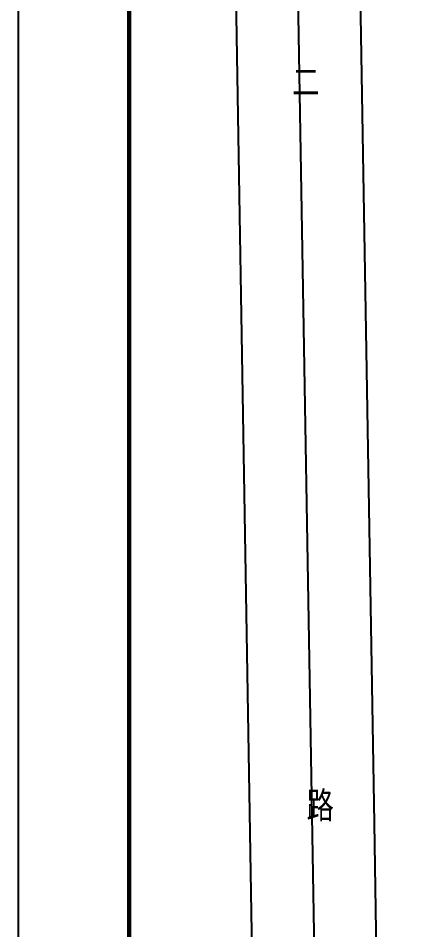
# Model space of a CAD drawing. Extents: x -170 to 1091, y -90 to 504.
# Drawn here: x -170.1 to -79.2, y 16.1 to 221.4 of the extents above; entities that cross this region are included whole.
import ezdxf

# ---------------------------------------------------------------- set-up
doc = ezdxf.new("R2010")
doc.units = 0
doc.header["$LTSCALE"] = 1000
doc.linetypes.add('DOTE', pattern=[2.42, 2, -0.2, 0.02, -0.2])
for name, color, linetype in [('DOTE', 1, 'DOTE'), ('PUB_TEXT', 7, 'CONTINUOUS'), ('PUB_TITLE', 4, 'CONTINUOUS'), ('道路HK', 1, 'CONTINUOUS')]:
    doc.layers.add(name, color=color, linetype=linetype)
doc.styles.get("Standard").update_dxf_attribs({"font": '', "width": 0.75})
doc.styles.get('STANDARD').set_extended_font_data('SimSun')

msp = doc.modelspace()

# ---------------------------------------------------------------- linework, layer by layer
at = {"layer": 'DOTE', "ltscale": 10}
msp.add_lwpolyline([(-101.84145, -81.01587), (-111.33384, 482.06478)], dxfattribs=at)
at = {"layer": 'PUB_TITLE', "linetype": 'Continuous'}
msp.add_lwpolyline([(-170.07823, -89.93522), (1090.92177, -89.93522), (1090.92177, 504.06478), (-170.07823, 504.06478)], close=True, dxfattribs=at)
at = {"layer": 'PUB_TITLE', "linetype": 'Continuous', "const_width": 1}
msp.add_lwpolyline([(-145.07823, -79.93522), (1080.92177, -79.93522), (1080.92177, 494.06478), (-145.07823, 494.06478)], close=True, dxfattribs=at)
at = {"layer": '道路HK', "color": 1, "linetype": 'Continuous', "ltscale": 300}
for p, q in [((-115.84344, -81.01587), (-124.26603, 418.60567)), ((-89.8811, 40.09251), (-96.24785, 417.76289)), ((-87.83946, -81.01587), (-89.8811, 40.09251))]:
    msp.add_line(p, q, dxfattribs=at)

# ---------------------------------------------------------------- texts
at = {"layer": 'PUB_TEXT', "linetype": 'Continuous', "width": 0.75}
for s, p in [('二', (-108.40423, 204.02815)), ('路', (-105.15863, 41.12784))]:
    msp.add_text(s, height=6, dxfattribs=at).set_placement(p)

doc.saveas('drawing.dxf')
